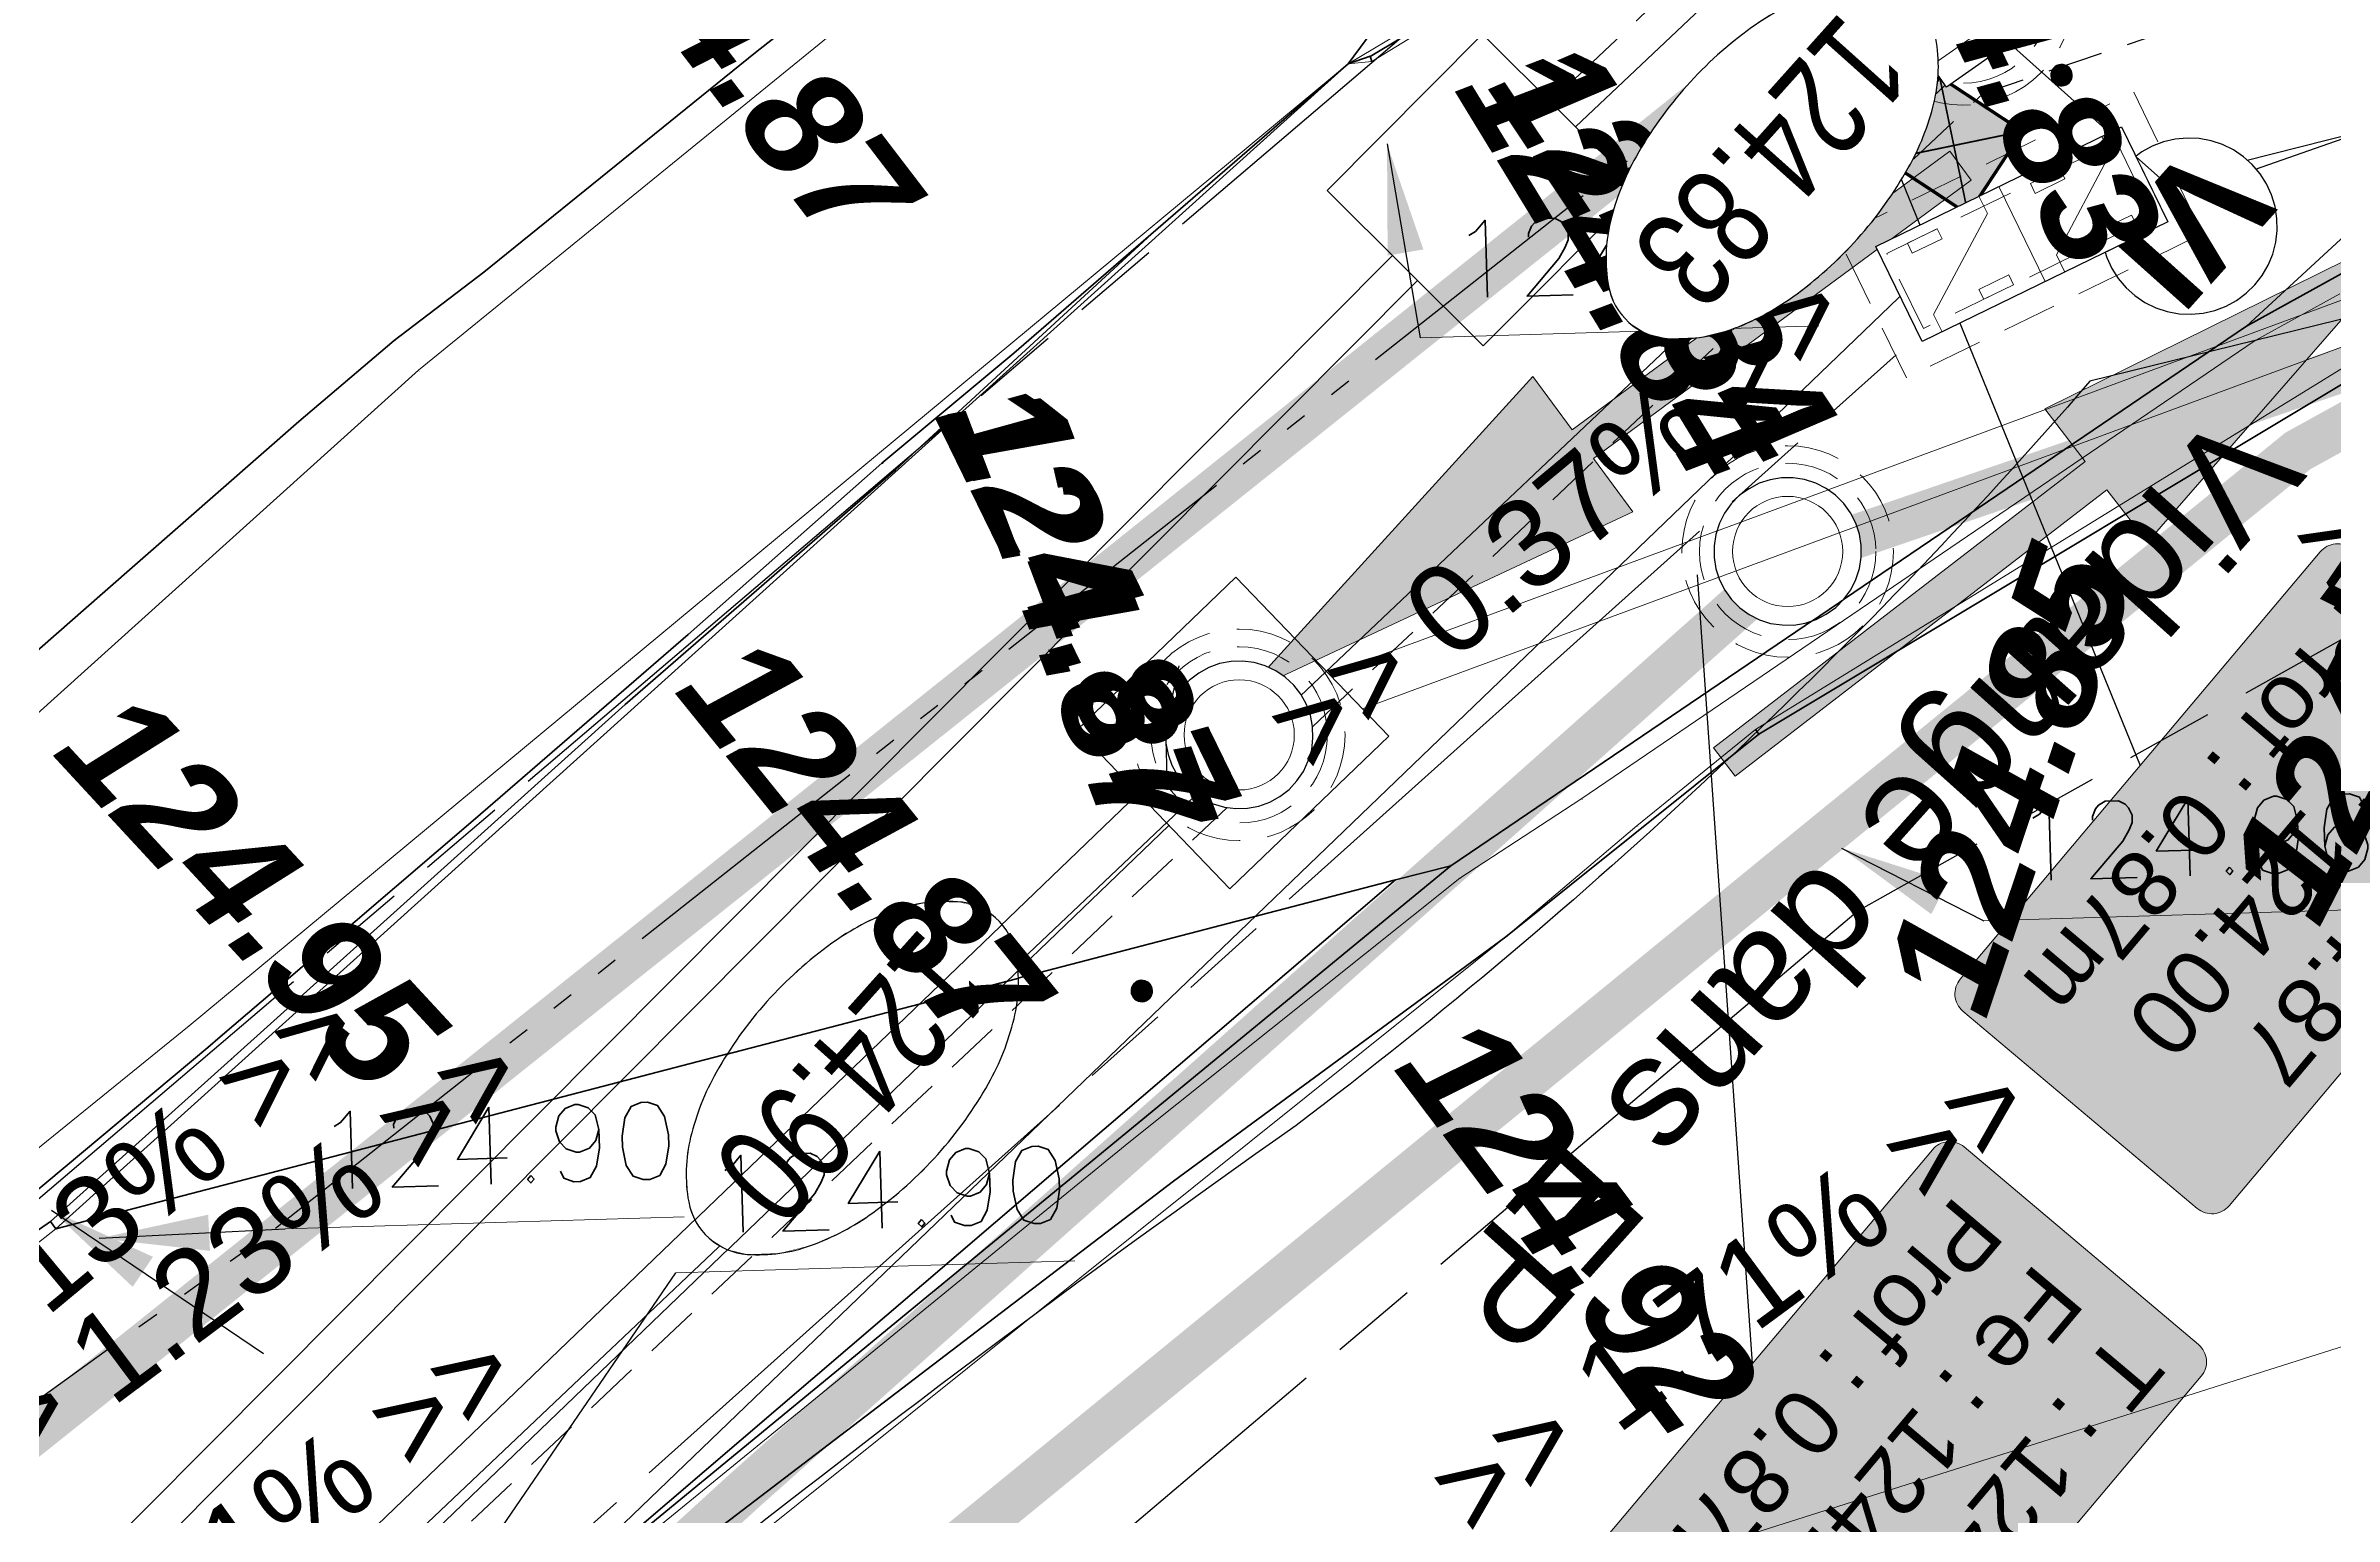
# Model space of a CAD drawing. Header units: metres. Extents: x -2858 to 512, y -1995 to 1252.
# Drawn here: x -1188.38 to -1177.99, y -916.73 to -910.06 of the extents above; entities that cross this region are included whole.
import ezdxf
from ezdxf import colors
from ezdxf.entities.mleader import LeaderData, LeaderLine
from ezdxf.enums import TextEntityAlignment as Align
from ezdxf.lldxf.tags import DXFTag
from ezdxf.math import Vec2, Vec3

# ---------------------------------------------------------------- set-up
doc = ezdxf.new("R2010")
doc.units = ezdxf.units.M
for name, pattern in [('AEP-2', [3.9, 2.5, -0.2, 0.4, -0.2, 0.4, -0.2]), ('CACHE', [0.375, 0.25, -0.125]), ('CACHEX1', [0.375, 0.25, -0.125]), ('ECL-3', [1.82, 1.2, -0.155, 0, -0.155, 0, -0.155, 0, -0.155]), ('EU-200', [2.85, 2.5, -0.35])]:
    doc.linetypes.add(name, pattern=pattern)
for name, color, linetype in [('--ui- Rsx Humides- EP texte', 5, 'Continuous'), ('--ui- Rsx Secs- CA projeté ouvrage', 7, 'CACHE'), ('04-NIV-COT', 1, 'Continuous'), ('05.2-EP-TXT', 5, 'Continuous'), ('07-AEP-RES', 94, 'AEP-2'), ('07-AEP-TXT', 94, 'Continuous'), ('09-BT-RES', 1, 'BT3X150')]:
    doc.layers.add(name, color=color, linetype=linetype)
for name, color, linetype, lineweight, true_color in [('03-HCH-15x30-0 à 10cm', 7, 'Continuous', 0, 0xb3ffff), ('Ass - EP - Regards', 5, 'Continuous', 0, 0x0000ff), ('Ass - EP - Réseau', 5, 'Continuous', 0, 0x0000ff), ('Ass - EP - Textes - Regards', 5, 'Continuous', 0, 0x0000ff), ('Ass - EU - Regards', 1, 'Continuous', 0, 0xff0000), ('Ass - EU - Réseau', 1, 'Continuous', 0, 0xff0000), ('Ass - EU - Textes - Regards', 1, 'Continuous', 0, 0xff0000), ('DWG_MENSURA_(81 - 06-EU-RGD', 7, 'Continuous', 30, 0x7f1f00), ('Surface Projet - Textes - Altitudes', 7, 'Continuous', 0, 0x333399), ('Surface PROJET VOIRIE - Cotations - Cotation Points', 7, 'Continuous', 0, 0xc02000), ('Surface PROJET VOIRIE - Entrées en terre talus', 5, 'Continuous', 0, 0x0000ff), ("Surface PROJET VOIRIE - Réseaux d'écoulement", 7, 'Ligne écoulement', 70, 0x33cccc), ('Surface PROJET VOIRIE - Surfaces projet', 7, 'Continuous', 0, 0x333399), ('Surface PROJET VOIRIE - Textes - Altitudes', 7, 'Continuous', 0, 0x333399), ('Surface PROJET VOIRIE - Textes - Pente des côtés', 7, 'Continuous', 0, 0x333399)]:
    doc.layers.add(name, color=color, linetype=linetype, lineweight=lineweight, true_color=true_color)
for name, color, linetype, lineweight in [('03-SER-CLOT-MUR-140 ST', 7, 'Continuous', 15), ('04-NIV-MSQ', 255, 'Continuous', 0), ('05.1-EP-RGD', 5, 'Continuous', 30), ('05.2-EP-400PVC', 5, 'Continuous', 30), ('06-EU-200PVC', 24, 'EU-200', 30), ('06-EU-RGD', 24, 'Continuous', 30), ('10-ECL-U1000R2V+TPC63', 32, 'ECL-3', 30), ('11-TEL-PVC28X2', 6, 'CACHE', 30), ('11-TEL-PVC45X3', 6, 'Continuous', 30), ('11-TEL-RGD', 6, 'Continuous', 30), ('APRC__MARQUAGE', 8, 'Continuous', 0)]:
    doc.layers.add(name, color=color, linetype=linetype, lineweight=lineweight)
for name, color, linetype, lineweight, plot in [('05.2-EP-PAR', 5, 'CACHE', 0, False), ('06-EU-PAR', 24, 'CACHE', 0, False), ('11-TEL-PAR', 6, 'CACHEX1', 0, False)]:
    doc.layers.add(name, color=color, linetype=linetype, lineweight=lineweight, plot=plot)
doc.layers.add('DWG_MENSURA_(81 - 06-EU-TXT', color=7, linetype='Continuous', true_color=0x7f1f00)
doc.styles.add('Altitude Surfaces projet', font='arialbi.ttf', dxfattribs={"height": 0.5})
doc.styles.add('ARIAL', font='arial.ttf')
doc.styles.add('ARIAL GRAS', font='arialbd.ttf')
doc.styles.add('Cotation', font='romans.shx')
doc.styles.add('CoteHor.3', font='arial.ttf', dxfattribs={"height": 0.0017})
doc.styles.add('Couches géologiques', font='arial.ttf', dxfattribs={"height": 0.3})
doc.styles.add('Mensura_Standard', font='arial.ttf', dxfattribs={"height": 1})
doc.styles.add('Pente Surfaces projet', font='arial.ttf', dxfattribs={"height": 0.4})
doc.styles.get("Standard").update_dxf_attribs({"font": 'arial.ttf'})
doc.linetypes.add('BT3X150', pattern='A,1.5,-0.05,[133,ltypeshp.shx,S=0.05,R=0,X=-0.05,Y=0],-0.05,1.5,-0.15,0.4,-0.15,0.4,-0.15', length=4.35)
tags = doc.linetypes.add('Ligne écoulement', pattern='A,5,[">",Mensura_Standard,S=2,R=0,X=0,Y=-1],0', length=5).pattern_tags.tags
tags[13:14] = [DXFTag(74, 4), DXFTag(75, 0), DXFTag(340, '0'), DXFTag(46, 0.0), DXFTag(50, 0.0), DXFTag(44, 0.0), DXFTag(45, 0.0)]
doc.dimstyles.get("Standard").update_dxf_attribs({"dimtxt": 0.18, "dimasz": 0.18, "dimexe": 0.18, "dimexo": 0.0625, "dimgap": 0.09, "dimtad": 0, "dimtih": 1, "dimtoh": 1, "dimdec": 4, "dimzin": 0, "dimdsep": 46, "dimtxsty": 'Standard', "dimcen": 0.09, "dimadec": 0, "dimazin": 0, "dimtfac": 1, "dimtdec": 4, "dimtofl": 0, "dimtmove": 0, "dimatfit": 3, "dimfxl": 1, "dimtolj": 1, "dimtzin": 0, "dimarcsym": 0})

# ---------------------------------------------------------------- blocks, each defined once
blk = doc.blocks.new('EP-RAG800')
at = {"color": 255, "lineweight": 0}
blk.add_wipeout([(-0.3, 0.3), (0.3, 0.3), (0.3, -0.3), (-0.3, -0.3)], dxfattribs=at)
blk.add_lwpolyline([(-0.3, 0.3), (0.3, 0.3), (0.3, -0.3), (-0.3, -0.3)], close=True)
at = {"lineweight": 9, "flags": 128}
for points in [[(-0.18, 0.3), (-0.18, -0.3)], [(-0.06, 0.3), (-0.06, -0.3)], [(0.06, 0.3), (0.06, -0.3)], [(0.18, 0.3), (0.18, -0.3)]]:
    blk.add_lwpolyline(points, dxfattribs=at)
at = {"layer": '05.2-EP-PAR'}
for radius in [0.5, 0.4]:
    blk.add_circle((0, 0), radius, dxfattribs=at)
blk = doc.blocks.new('EU-RG800')
at = {"color": 255, "lineweight": 0}
blk.add_wipeout([(0, 0.335), (-0.052, 0.331), (-0.104, 0.319), (-0.152, 0.298), (-0.197, 0.271), (-0.237, 0.237), (-0.271, 0.197), (-0.298, 0.152), (-0.319, 0.104), (-0.331, 0.052), (-0.335, 0), (-0.331, -0.052), (-0.319, -0.104), (-0.298, -0.152), (-0.271, -0.197), (-0.237, -0.237), (-0.197, -0.271), (-0.152, -0.298), (-0.104, -0.319), (-0.052, -0.331), (0, -0.335), (0.052, -0.331), (0.104, -0.319), (0.152, -0.298), (0.197, -0.271), (0.237, -0.237), (0.271, -0.197), (0.298, -0.152), (0.319, -0.104), (0.331, -0.052), (0.335, 0), (0.331, 0.052), (0.319, 0.104), (0.298, 0.152), (0.271, 0.197), (0.237, 0.237), (0.197, 0.271), (0.152, 0.298), (0.104, 0.319), (0.052, 0.331)], dxfattribs=at)
at = {"flags": 128}
blk.add_lwpolyline([(-0.197, -0.271), (-0.152, -0.298), (-0.104, -0.319), (-0.052, -0.331), (0, -0.335), (0.052, -0.331), (0.104, -0.319), (0.152, -0.298), (0.197, -0.271), (0.237, -0.237), (0.271, -0.197), (0.298, -0.152), (0.319, -0.104), (0.331, -0.052), (0.335, 0), (0.331, 0.052), (0.319, 0.104), (0.298, 0.152), (0.271, 0.197), (0.237, 0.237), (0.197, 0.271), (0.152, 0.298), (0.104, 0.319), (0.052, 0.331), (0, 0.335), (-0.052, 0.331), (-0.104, 0.319), (-0.152, 0.298), (-0.197, 0.271), (-0.237, 0.237), (-0.271, 0.197), (-0.298, 0.152), (-0.319, 0.104), (-0.331, 0.052), (-0.335, 0), (-0.331, -0.052), (-0.319, -0.104), (-0.298, -0.152), (-0.271, -0.197), (-0.237, -0.237)], close=True, dxfattribs=at)
at = {"lineweight": 9}
blk.add_circle((0, 0), 0.25, dxfattribs=at)
at = {"layer": '06-EU-PAR'}
for radius in [0.48, 0.4]:
    blk.add_circle((0, 0), radius, dxfattribs=at)
blk = doc.blocks.new('NIV-HG')
h = blk.add_hatch(color=256)
edge = h.paths.add_edge_path()
edge.add_arc((0.1, -0.1), 0.0187, 180, 360)
edge.add_arc((0.1, -0.1), 0.0187, 0, 180)
blk.add_lwpolyline([(0.0812, -0.1, 1), (0.1187, -0.1, 1)], format="xyb", close=True)
at = {"layer": '04-NIV-MSQ', "flags": 128}
blk.add_lwpolyline([(0.175, -0.375), (0.1811, -0.3387), (0.1985, -0.3063), (0.2379, -0.2654), (0.2848, -0.2336), (0.3404, -0.2087), (0.3988, -0.1915), (0.4739, -0.1791), (0.55, -0.175), (0.6261, -0.1791), (0.7012, -0.1915), (0.7596, -0.2087), (0.8152, -0.2336), (0.8621, -0.2654), (0.9015, -0.3063), (0.9189, -0.3387), (0.925, -0.375), (0.9189, -0.4113), (0.9015, -0.4437), (0.8621, -0.4846), (0.8152, -0.5164), (0.7596, -0.5413), (0.7012, -0.5585), (0.6261, -0.5709), (0.55, -0.575), (0.4739, -0.5709), (0.3988, -0.5585), (0.3404, -0.5413), (0.2848, -0.5164), (0.2379, -0.4846), (0.1985, -0.4437), (0.1811, -0.4113)], close=True, dxfattribs=at)
blk.add_wipeout([(0.175, -0.375), (0.1811, -0.3387), (0.1985, -0.3063), (0.2379, -0.2654), (0.2848, -0.2336), (0.3404, -0.2087), (0.3988, -0.1915), (0.4739, -0.1791), (0.55, -0.175), (0.6261, -0.1791), (0.7012, -0.1915), (0.7596, -0.2087), (0.8152, -0.2336), (0.8621, -0.2654), (0.9015, -0.3063), (0.9189, -0.3387), (0.925, -0.375), (0.9189, -0.4113), (0.9015, -0.4437), (0.8621, -0.4846), (0.8152, -0.5164), (0.7596, -0.5413), (0.7012, -0.5585), (0.6261, -0.5709), (0.55, -0.575), (0.4739, -0.5709), (0.3988, -0.5585), (0.3404, -0.5413), (0.2848, -0.5164), (0.2379, -0.4846), (0.1985, -0.4437), (0.1811, -0.4113)]).dxf.layer = '04-NIV-MSQ'
blk.add_lwpolyline([(0.175, -0.375, 0.166601), (0.1985, -0.4437, 0.105514), (0.2848, -0.5164, 0.068239), (0.3988, -0.5585, 0.054409), (0.55, -0.575, 0.054409), (0.7012, -0.5585, 0.068239), (0.8152, -0.5164, 0.105514), (0.9015, -0.4437, 0.166601), (0.925, -0.375, 0.166601), (0.9015, -0.3063, 0.105514), (0.8152, -0.2336, 0.068239), (0.7012, -0.1915, 0.054409), (0.55, -0.175, 0.054409), (0.3988, -0.1915, 0.068239), (0.2848, -0.2336, 0.105514), (0.1985, -0.3063, 0.166601)], format="xyb", close=True)
at = {"style": 'ARIAL', "width": 0.75}
blk.add_attdef('COTE', text='', height=0.175, dxfattribs=at).set_placement((0.55, -0.375), align=Align.MIDDLE_CENTER)
blk = doc.blocks.new('TXT-REPERE')
at = {"color": 254, "lineweight": 0, "true_color": 0xffffc1}
blk.add_wipeout([(0, 0.4), (-0.054, 0.396), (-0.108, 0.385), (-0.159, 0.367), (-0.208, 0.342), (-0.252, 0.31), (-0.292, 0.273), (-0.327, 0.231), (-0.355, 0.184), (-0.377, 0.134), (-0.392, 0.081), (-0.399, 0.027), (-0.399, -0.027), (-0.392, -0.081), (-0.377, -0.134), (-0.355, -0.184), (-0.327, -0.231), (-0.292, -0.273), (-0.252, -0.31), (-0.208, -0.342), (-0.159, -0.367), (-0.108, -0.385), (-0.054, -0.396), (0, -0.4), (0.054, -0.396), (0.108, -0.385), (0.159, -0.367), (0.208, -0.342), (0.252, -0.31), (0.292, -0.273), (0.327, -0.231), (0.355, -0.184), (0.377, -0.134), (0.392, -0.081), (0.399, -0.027), (0.399, 0.027), (0.392, 0.081), (0.377, 0.134), (0.355, 0.184), (0.327, 0.231), (0.292, 0.273), (0.252, 0.31), (0.208, 0.342), (0.159, 0.367), (0.108, 0.385), (0.054, 0.396)], dxfattribs=at)
at = {"color": 254, "true_color": 0xffffc1, "flags": 128}
blk.add_lwpolyline([(0, 0.4), (-0.054, 0.396), (-0.108, 0.385), (-0.159, 0.367), (-0.208, 0.342), (-0.252, 0.31), (-0.292, 0.273), (-0.327, 0.231), (-0.355, 0.184), (-0.377, 0.134), (-0.392, 0.081), (-0.399, 0.027), (-0.399, -0.027), (-0.392, -0.081), (-0.377, -0.134), (-0.355, -0.184), (-0.327, -0.231), (-0.292, -0.273), (-0.252, -0.31), (-0.208, -0.342), (-0.159, -0.367), (-0.108, -0.385), (-0.054, -0.396), (0, -0.4), (0.054, -0.396), (0.108, -0.385), (0.159, -0.367), (0.208, -0.342), (0.252, -0.31), (0.292, -0.273), (0.327, -0.231), (0.355, -0.184), (0.377, -0.134), (0.392, -0.081), (0.399, -0.027), (0.399, 0.027), (0.392, 0.081), (0.377, 0.134), (0.355, 0.184), (0.327, 0.231), (0.292, 0.273), (0.252, 0.31), (0.208, 0.342), (0.159, 0.367), (0.108, 0.385), (0.054, 0.396)], close=True, dxfattribs=at)
at = {"color": 254, "true_color": 0xffffc1, "style": 'ARIAL GRAS'}
blk.add_attdef('X', text='', height=0.5, rotation=360, dxfattribs=at).set_placement((0, 0), align=Align.MIDDLE_CENTER)
blk = doc.blocks.new("Chambre de tirage Contrôle d'Accès")
at = {"layer": '--ui- Rsx Secs- CA projeté ouvrage', "linetype": 'ByBlock', "ltscale": 2, "true_color": 0xffffff}
h = blk.add_hatch(color=7, dxfattribs=at)
h.dxf.hatch_style = 1
h.paths.add_polyline_path([(-0.15, 0.15), (0.15, 0.15), (0.15, -0.15), (-0.15, -0.15)])
at = {"layer": '--ui- Rsx Secs- CA projeté ouvrage', "const_width": 0.01}
blk.add_lwpolyline([(-0.15, 0.15), (0.15, 0.15), (0.15, -0.15), (-0.15, -0.15)], close=True, dxfattribs=at)
at = {"layer": '--ui- Rsx Secs- CA projeté ouvrage', "const_width": 0.005}
for points in [[(-0.15, -0.15), (0.15, 0.15)], [(-0.15, 0.15), (0.15, -0.15)]]:
    blk.add_lwpolyline(points, dxfattribs=at)
blk = doc.blocks.new('Fleche droite')
blk.add_hatch(color=0).paths.add_polyline_path([(1.3643, -0.2733), (1.3644, -0.0586), (2.8855, -0.0595), (2.8856, 0.0563), (1.3645, 0.0571), (1.3646, 0.2718), (0, 0)])
blk.add_lwpolyline([(2.8855, -0.0595), (1.3644, -0.0586), (1.3643, -0.2733), (0, 0), (1.3646, 0.2718), (1.3645, 0.0571), (2.8856, 0.0563)], close=True)
blk = doc.blocks.new('MENSURA_LEADER70', base_point=(-1138.14, -931.539))
at = {"layer": 'Surface PROJET VOIRIE - Cotations - Cotation Points'}
blk.add_line((-1138.14, -931.539), (-1136.329, -931.539), dxfattribs=at)
at = {"layer": 'Surface PROJET VOIRIE - Cotations - Cotation Points', "style": 'Cotation'}
blk.add_text('124.87', height=0.35, dxfattribs=at).set_placement((-1137.994, -931.014), align=Align.TOP_LEFT)
blk = doc.blocks.new('MENSURA_LEADER71', base_point=(-1143.524, -935.986))
at = {"layer": 'Surface PROJET VOIRIE - Cotations - Cotation Points'}
blk.add_line((-1143.524, -935.986), (-1143.524, -935.986), dxfattribs=at)
blk = doc.blocks.new('MENSURA_LEADER72', base_point=(-1143.409, -935.425))
at = {"layer": 'Surface PROJET VOIRIE - Cotations - Cotation Points'}
blk.add_line((-1143.409, -935.425), (-1141.598, -935.425), dxfattribs=at)
at = {"layer": 'Surface PROJET VOIRIE - Cotations - Cotation Points', "style": 'Cotation'}
blk.add_text('124.90', height=0.35, dxfattribs=at).set_placement((-1143.263, -934.9), align=Align.TOP_LEFT)
blk = doc.blocks.new('MENSURA_LEADER75', base_point=(-1141.643, -935.678))
at = {"layer": 'Surface PROJET VOIRIE - Cotations - Cotation Points'}
blk.add_line((-1141.643, -935.678), (-1139.832, -935.678), dxfattribs=at)
at = {"layer": 'Surface PROJET VOIRIE - Cotations - Cotation Points', "style": 'Cotation'}
blk.add_text('124.90', height=0.35, dxfattribs=at).set_placement((-1141.497, -935.153), align=Align.TOP_LEFT)
blk = doc.blocks.new('MENSURA_LEADER213', base_point=(-1135.662, -934.259))
at = {"layer": 'Surface PROJET VOIRIE - Cotations - Cotation Points'}
blk.add_line((-1135.662, -934.259), (-1133.851, -934.259), dxfattribs=at)
at = {"layer": 'Surface PROJET VOIRIE - Cotations - Cotation Points', "style": 'Cotation'}
blk.add_text('124.96', height=0.35, dxfattribs=at).set_placement((-1135.516, -933.734), align=Align.TOP_LEFT)
blk = doc.blocks.new('MENSURA_LEADER238', base_point=(-1135.466, -932.729))
at = {"layer": 'Ass - EP - Textes - Regards', "true_color": 0xffffff}
h = blk.add_hatch(color=7, dxfattribs=at)
edge = h.paths.add_edge_path(flags=0)
edge.add_arc((-1137.149, -934.762), 0.102, 138.1618, 228.1618)
edge.add_line((-1137.218, -934.839), (-1136.182, -935.766))
edge.add_arc((-1136.114, -935.69), 0.102, 228.1618, 318.1618)
edge.add_line((-1136.037, -935.758), (-1134.346, -933.869))
edge.add_arc((-1134.423, -933.801), 0.102, 318.1618, 408.1618)
edge.add_line((-1134.354, -933.725), (-1135.39, -932.797))
edge.add_arc((-1135.458, -932.874), 0.102, 48.1618, 138.1618)
edge.add_line((-1135.535, -932.805), (-1137.226, -934.694))
at = {"layer": 'Ass - EP - Textes - Regards', "color": 5, "true_color": 0x0000ff, "flags": 128}
blk.add_lwpolyline([(-1137.226, -934.694), (-1137.226, -934.694, 0.414214), (-1137.218, -934.839), (-1136.182, -935.766), (-1136.182, -935.766, 0.414214), (-1136.037, -935.758), (-1134.346, -933.869), (-1134.346, -933.869, 0.414214), (-1134.354, -933.725), (-1135.39, -932.797), (-1135.39, -932.797, 0.414214), (-1135.535, -932.805)], format="xyb", close=True, dxfattribs=at)
at = {"layer": 'Ass - EP - Textes - Regards', "color": 5, "true_color": 0x0000ff, "style": 'Couches géologiques'}
for s, p in [('Prof : 0.87m', (-1135.21, -933.207)), ('Fe : 124.00', (-1134.856, -933.524)), ('T : 124.87', (-1134.502, -933.841))]:
    blk.add_text(s, height=0.3, rotation=228.1618, dxfattribs=at).set_placement(p, align=Align.TOP_LEFT)
blk = doc.blocks.new('Default_SymbolReg')
at = {"color": 7, "linetype": 'Continuous', "lineweight": 0, "flags": 128}
blk.add_lwpolyline([(-0.5, -0.5), (-0.5, 0.5), (0.5, 0.5), (0.5, -0.5), (-0.5, -0.5)], dxfattribs=at)
blk = doc.blocks.new('MENSURA_LEADER294', base_point=(-1136.674, -935.158))
at = {"layer": 'Ass - EU - Textes - Regards', "true_color": 0xffffff}
h = blk.add_hatch(color=7, dxfattribs=at)
edge = h.paths.add_edge_path(flags=0)
edge.add_arc((-1138.357, -937.191), 0.102, 138.1618, 228.1618)
edge.add_line((-1138.425, -937.267), (-1137.389, -938.195))
edge.add_arc((-1137.321, -938.118), 0.102, 228.1618, 318.1618)
edge.add_line((-1137.245, -938.187), (-1135.554, -936.298))
edge.add_arc((-1135.63, -936.23), 0.102, 318.1618, 408.1618)
edge.add_line((-1135.562, -936.154), (-1136.598, -935.226))
edge.add_arc((-1136.666, -935.303), 0.102, 48.1618, 138.1618)
edge.add_line((-1136.742, -935.234), (-1138.433, -937.123))
at = {"layer": 'Ass - EU - Textes - Regards', "color": 1, "true_color": 0xff0000, "flags": 128}
blk.add_lwpolyline([(-1138.433, -937.123), (-1138.433, -937.123, 0.414214), (-1138.425, -937.267), (-1137.389, -938.195), (-1137.389, -938.195, 0.414214), (-1137.245, -938.187), (-1135.554, -936.298), (-1135.554, -936.298, 0.414214), (-1135.562, -936.154), (-1136.598, -935.226), (-1136.598, -935.226, 0.414214), (-1136.742, -935.234)], format="xyb", close=True, dxfattribs=at)
at = {"layer": 'Ass - EU - Textes - Regards', "color": 1, "true_color": 0xff0000, "style": 'Couches géologiques'}
for s, p in [('Prof : 0.87m', (-1136.417, -935.636)), ('Fe : 124.00', (-1136.063, -935.953)), ('T : 124.87', (-1135.71, -936.27))]:
    blk.add_text(s, height=0.3, rotation=228.1618, dxfattribs=at).set_placement(p, align=Align.TOP_LEFT)
blk = doc.blocks.new('TEL-L2C')
at = {"color": 255}
blk.add_wipeout([(-0.62, 0.24), (0.62, 0.24), (0.62, -0.24), (-0.62, -0.24)], dxfattribs=at)
blk.add_lwpolyline([(-0.62, 0.24), (0.62, 0.24), (0.62, -0.24), (-0.62, -0.24)], close=True)
at = {"lineweight": 9, "flags": 128}
for points in [[(-0.52, -0.24), (-0.52, -0.153), (-0.1, 0.153), (-0.1, 0.24)], [(0, 0.24), (0, -0.24)], [(0.1, -0.24), (0.1, -0.153), (0.52, 0.153), (0.52, 0.24)]]:
    blk.add_lwpolyline(points, dxfattribs=at)
at = {"lineweight": 9}
for points in [[(-0.485, 0.19), (-0.485, 0.14), (-0.335, 0.14), (-0.335, 0.19)], [(0.135, 0.19), (0.135, 0.14), (0.285, 0.14), (0.285, 0.19)], [(-0.135, -0.19), (-0.135, -0.14), (-0.285, -0.14), (-0.285, -0.19)], [(0.485, -0.19), (0.485, -0.14), (0.335, -0.14), (0.335, -0.19)]]:
    blk.add_lwpolyline(points, close=True, dxfattribs=at)
at = {"layer": '11-TEL-PAR'}
for points in [[(-0.738, 0.357), (0.757, 0.357), (0.757, -0.357), (-0.738, -0.357)], [(-0.57, 0.19), (0.59, 0.19), (0.59, -0.19), (-0.57, -0.19)]]:
    blk.add_lwpolyline(points, close=True, dxfattribs=at)
blk = doc.blocks.new('PENTE')
at = {"layer": 'Surface PROJET VOIRIE - Textes - Pente des côtés', "color": 96, "true_color": 0x008000, "style": 'Pente Surfaces projet'}
for s, rotation, p in [('>> 1.71% >>', 172.7357, (3049.854, -593.814)), ('>> 0.37% >>', 176.0653, (3047.986, -596.912)), ('>> 1.23% >>', 173.0658, (3054.709, -598.624)), ('>> 1.13% >>', 176.0532, (3055.115, -599.2))]:
    blk.add_text(s, height=0.4, rotation=rotation, dxfattribs=at).set_placement(p, align=Align.MIDDLE_CENTER)
at = {"layer": 'Surface PROJET VOIRIE - Textes - Pente des côtés', "color": 24, "true_color": 0x993300, "style": 'Pente Surfaces projet'}
for s, rotation, p in [('>> 0.56% >>', 168.1627, (3044.102, -594.081)), ('>> 4.01% >>', 172.2329, (3055.659, -597.692))]:
    blk.add_text(s, height=0.4, rotation=rotation, dxfattribs=at).set_placement(p, align=Align.MIDDLE_CENTER)
blk = doc.blocks.new('ALTI')
at = {"layer": 'Surface PROJET VOIRIE - Textes - Altitudes', "color": 24, "true_color": 0x993300, "style": 'Altitude Surfaces projet'}
for s, rotation, p in [('124.90', 105.0826, (3573.336, -884.651)), ('124.90', 194.8263, (3574.758, -883.821)), ('124.83', 67.4794, (3572.202, -888.279)), ('124.84', 75.5558, (3574.126, -888.878)), ('124.84', 73.2062, (3574.236, -888.973)), ('124.87', 62.5818, (3576.877, -889.668)), ('124.87', 67.8708, (3576.92, -889.72)), ('124.87', 80.8176, (3578.625, -889.821))]:
    blk.add_text(s, height=0.5, rotation=rotation, dxfattribs=at).set_placement(p, align=Align.MIDDLE_LEFT)
at = {"layer": 'Surface PROJET VOIRIE - Textes - Altitudes', "color": 96, "true_color": 0x008000, "style": 'Altitude Surfaces projet'}
for s, rotation, p in [('124.92', 78.8667, (3577.724, -886.24)), ('124.85', 203.251, (3576.111, -884.658)), ('124.95', 84.6135, (3580.717, -891.752)), ('124.87', 79.2494, (3576.263, -892.673))]:
    blk.add_text(s, height=0.5, rotation=rotation, dxfattribs=at).set_placement(p, align=Align.MIDDLE_LEFT)
blk = doc.blocks.new('ASSAI')
at = {"layer": 'Ass - EP - Réseau', "flags": 128}
for points in [[(1260.013, -334.217), (1247.44, -333.159)], [(1260.004, -334.376), (1247.427, -333.318)], [(1282.634, -335.428), (1261.011, -334.285)], [(1282.541, -335.583), (1261.002, -334.445)]]:
    blk.add_lwpolyline(points, dxfattribs=at)
at = {"layer": 'Surface PROJET VOIRIE - Entrées en terre talus', "flags": 128}
blk.add_lwpolyline([(1263.25, -335.544), (1264.415, -335.679), (1265.68, -335.842), (1266.625, -335.968), (1267.191, -336.044), (1267.265, -336.054), (1269.569, -336.389), (1269.957, -336.445), (1269.597, -336.36), (1268.33, -336.059), (1267.236, -335.94), (1266.653, -335.877), (1264.843, -335.681), (1263.231, -335.477), (1261.632, -335.323), (1262.478, -335.431)], close=True, dxfattribs=at)
at = {"layer": "Surface PROJET VOIRIE - Réseaux d'écoulement", "flags": 128}
for points in [[(1258.656, -331.344), (1257.094, -330.799), (1256.537, -330.475)], [(1261.505, -331.784), (1261.511, -331.759), (1258.034, -330.683), (1257.682, -330.574)], [(1262.962, -332.001), (1261.511, -331.759)], [(1262.962, -332.001), (1264.794, -332.384)], [(1270.464, -333.466), (1268.462, -333.084), (1268.06, -333.008), (1267.592, -332.918), (1264.794, -332.384)], [(1260.396, -335.123), (1260.079, -335.024)], [(1260.408, -335.103), (1260.396, -335.124)], [(1260.488, -335.176), (1254.135, -335.771)], [(1260.396, -335.123), (1260.396, -335.124)], [(1260.488, -335.176), (1260.396, -335.124)], [(1260.488, -335.176), (1261.632, -335.323)], [(1263.25, -335.544), (1262.478, -335.431), (1261.632, -335.323)], [(1263.231, -335.477), (1261.632, -335.323)], [(1263.231, -335.477), (1264.843, -335.681)], [(1263.25, -335.544), (1264.415, -335.679), (1265.68, -335.842)], [(1278.894, -337.689), (1275.413, -337.464), (1275.086, -337.418), (1269.957, -336.445), (1269.597, -336.36), (1268.33, -336.059), (1267.236, -335.94), (1266.653, -335.877), (1264.843, -335.681)], [(1254.137, -335.776), (1254.385, -335.811), (1254.76, -335.88), (1255.507, -336.016), (1262.244, -337.214)], [(1269.957, -336.445), (1269.569, -336.389), (1267.265, -336.054), (1267.191, -336.044), (1266.625, -335.968), (1265.68, -335.842)], [(1268.337, -336.019), (1268.33, -336.059)], [(1263.809, -337.467), (1262.244, -337.214)], [(1263.809, -337.467), (1264.311, -337.563), (1264.873, -337.641)], [(1274.574, -338.71), (1268.992, -338.138), (1268.384, -338.065), (1268.031, -338.022), (1266.425, -337.829), (1266.049, -337.783), (1264.873, -337.641)]]:
    blk.add_lwpolyline(points, dxfattribs=at)
at = {"layer": 'Ass - EP - Regards', "rotation": 176.9740922330637}
blk.add_blockref('Default_SymbolReg', (1260.507, -334.338), dxfattribs=at)
at = {"layer": 'Ass - EP - Textes - Regards', "rotation": 133.5650505867652}
blk.add_blockref('MENSURA_LEADER238', (1259.093, -330.415), dxfattribs=at)
at = {"layer": 'Ass - EU - Textes - Regards', "rotation": 133.5650505867652}
blk.add_blockref('MENSURA_LEADER294', (1262.288, -329.917), dxfattribs=at)
at = {"layer": 'DWG_MENSURA_(81 - 06-EU-RGD', "rotation": 192.2169572191752}
blk.add_blockref('EU-RG800', (1263.086, -333.513), dxfattribs=at)
at = {"layer": 'Surface PROJET VOIRIE - Cotations - Cotation Points', "rotation": 133.5650505867652}
for name, p in [('MENSURA_LEADER213', (1261.46, -330.433)), ('MENSURA_LEADER75', (1266.61, -333.789)), ('MENSURA_LEADER70', (1261.197, -334.103)), ('MENSURA_LEADER72', (1267.644, -335.243)), ('MENSURA_LEADER71', (1268.13, -334.939))]:
    blk.add_blockref(name, p, dxfattribs=at)
at = {"layer": 'Surface PROJET VOIRIE - Textes - Altitudes', "color": 24, "true_color": 0x993300, "style": 'CoteHor.3'}
for s, rotation, p in [('124.84', 73.3603, (1258.653, -331.354)), ('124.87', 78.6222, (1262.886, -332.412)), ('124.87', 60.3863, (1260.41, -335.101)), ('124.87', 65.6754, (1260.489, -335.173)), ('124.90', 81.9537, (1268.337, -336.016))]:
    blk.add_text(s, height=0.0017, rotation=rotation, dxfattribs=at).set_placement(p, align=Align.MIDDLE_LEFT)
at = {"layer": 'Surface PROJET VOIRIE - Textes - Altitudes', "color": 105, "true_color": 0x339966, "style": 'CoteHor.3'}
for s, p in [('124.92', (1258.679, -331.272)), ('124.94', (1261.506, -331.784)), ('124.95', (1262.191, -331.893)), ('124.94', (1262.962, -332.001)), ('124.95', (1262.269, -332.163)), ('124.94', (1262.903, -332.332)), ('124.92', (1264.794, -332.384)), ('124.92', (1264.798, -332.653)), ('124.86', (1261.632, -335.323)), ('124.87', (1262.478, -335.431)), ('124.88', (1263.231, -335.476)), ('124.88', (1263.251, -335.543)), ('124.87', (1264.415, -335.679)), ('124.86', (1264.844, -335.681)), ('124.86', (1265.68, -335.841)), ('124.87', (1266.654, -335.877)), ('124.87', (1267.236, -335.94)), ('124.87', (1266.625, -335.968)), ('124.87', (1267.192, -336.044)), ('124.87', (1267.266, -336.054)), ('124.87', (1268.331, -336.059)), ('124.82', (1262.245, -337.214)), ('124.84', (1263.809, -337.467)), ('124.83', (1264.311, -337.563)), ('124.83', (1264.873, -337.641)), ('124.83', (1266.049, -337.783))]:
    blk.add_text(s, height=0.0017, rotation=133.5651, dxfattribs=at).set_placement(p, align=Align.TOP_LEFT)
at = {"layer": 'Surface PROJET VOIRIE - Textes - Altitudes', "color": 96, "true_color": 0x008000, "style": 'CoteHor.3'}
for s, rotation, p in [('124.92', 76.6712, (1261.511, -331.756)), ('124.87', 77.0539, (1260.485, -335.186)), ('124.95', 81.1996, (1267.246, -336.193)), ('124.95', 82.418, (1264.337, -337.388))]:
    blk.add_text(s, height=0.0017, rotation=rotation, dxfattribs=at).set_placement(p, align=Align.MIDDLE_LEFT)
at = {"layer": 'Ass - EP - Textes - Regards', "linetype": 'Continuous', "lineweight": 0}
blk.add_leader([(1258.945, -333.49), (1260.463, -330.374)], dimstyle='Standard', override={"dimasz": 0, "dimldrblk": 'None'}, dxfattribs=at)
at = {"layer": 'Ass - EU - Textes - Regards', "linetype": 'Continuous', "lineweight": 0}
blk.add_leader([(1261.159, -332.449), (1263.658, -329.876)], dimstyle='Standard', override={"dimasz": 0, "dimldrblk": 'None'}, dxfattribs=at)
at = {"layer": 'Surface PROJET VOIRIE - Cotations - Cotation Points', "linetype": 'Continuous', "lineweight": 0}
for points in [[(1261.646, -331.135), (1261.46, -330.433)], [(1268.664, -333.521), (1266.61, -333.789)], [(1260.641, -334.802), (1261.197, -334.103)], [(1268.288, -336.09), (1268.13, -334.939)], [(1268.239, -335.844), (1267.644, -335.243)]]:
    blk.add_leader(points, dimstyle='Standard', override={"dimasz": 0.5}, dxfattribs=at)
at = {"layer": 'Ass - EU - Réseau', "flags": 128}
for points in [[(1262.625, -333.176), (1244.689, -323.685)], [(1262.609, -333.393), (1244.595, -323.862)], [(1277.716, -334.538), (1263.605, -333.477)], [(1277.76, -334.742), (1263.59, -333.677)]]:
    blk.add_lwpolyline(points, dxfattribs=at)
at = {"layer": 'DWG_MENSURA_(81 - 06-EU-TXT', "linetype": 'Continuous'}
for p, q in [((1263.489, -333.589), (1263.282, -333.785)), ((1263.282, -333.785), (1263.035, -333.925))]:
    blk.add_line(p, q, dxfattribs=at)
at = {"layer": 'Surface PROJET VOIRIE - Entrées en terre talus', "flags": 128}
for points in [[(1286.48, -340.198), (1280.905, -339.536), (1278.513, -339.238), (1278.063, -339.202), (1274.574, -338.71), (1268.992, -338.138), (1268.384, -338.065), (1268.031, -338.022), (1266.425, -337.829), (1266.049, -337.783), (1264.873, -337.641), (1264.311, -337.563), (1263.809, -337.467), (1262.244, -337.214), (1255.507, -336.016), (1254.76, -335.88), (1254.385, -335.811), (1254.137, -335.776), (1253.883, -336.218), (1253.469, -336.97), (1252.196, -339.301), (1249.707, -343.716), (1247.91, -346.844)], [(1258.264, -331.127), (1258.678, -331.272), (1262.269, -332.163), (1262.903, -332.333), (1264.798, -332.653), (1267.54, -333.083), (1268.404, -333.219), (1268.704, -333.266), (1269.419, -333.388), (1270.464, -333.466), (1268.462, -333.084), (1267.592, -332.918), (1264.794, -332.384), (1262.962, -332.001), (1262.19, -331.893), (1261.505, -331.784), (1258.015, -330.746)]]:
    blk.add_lwpolyline(points, dxfattribs=at)
at = {"layer": "Surface PROJET VOIRIE - Réseaux d'écoulement", "flags": 128}
for points in [[(1275.763, -328.747), (1277.445, -332.038), (1277.764, -334.134), (1277.764, -334.135), (1277.764, -334.135), (1277.764, -334.135), (1277.637, -334.131), (1276.082, -334.078), (1274.461, -333.907), (1271.21, -333.564), (1270.464, -333.466), (1269.419, -333.388), (1268.701, -333.294), (1263.104, -332.546), (1262.888, -332.402), (1258.656, -331.344), (1257.183, -331.203), (1256.849, -330.922), (1256.537, -330.475), (1252.201, -327.953), (1251.895, -327.775)], [(1268.701, -333.294), (1262.888, -332.402)], [(1268.337, -336.019), (1263.104, -332.546)]]:
    blk.add_lwpolyline(points, dxfattribs=at)
at = {"layer": 'Surface PROJET VOIRIE - Surfaces projet', "flags": 128}
for points in [[(1292.522, -315.148), (1289.661, -321.125), (1289.46, -321.121), (1288.692, -322.798), (1284.228, -330.343), (1283.286, -331.496), (1281.626, -333.029), (1279.925, -333.892), (1278.393, -334.264), (1276.081, -334.258), (1268.701, -333.294), (1262.888, -332.402), (1258.656, -331.344), (1257.094, -330.799), (1251.895, -327.775), (1247.234, -325.142), (1240.193, -320.629), (1237.369, -318.032), (1232.553, -323.998), (1236.449, -324.829), (1243.473, -329.261), (1243.564, -330.564), (1239.049, -327.756), (1235.064, -333.686)], [(1246.459, -345.16), (1250.973, -338.254), (1248.619, -336.752), (1250.156, -334.701), (1251.682, -335.67), (1253.464, -332.626), (1257.876, -334.343), (1260.408, -335.103), (1260.488, -335.176), (1268.337, -336.019), (1275.713, -337.315), (1278.768, -337.525), (1281.419, -336.586), (1283.25, -336.101), (1285.871, -333.318), (1286.812, -335.21), (1287.062, -337.629), (1287.173, -340.457), (1288.694, -340.613), (1288.424, -337.512), (1288.093, -334.944), (1286.66, -331.828), (1291.034, -324.195), (1292.093, -322.524)], [(1241.64, -357.86), (1254.135, -335.771), (1264.337, -337.391), (1278.56, -338.922), (1286.491, -340.123), (1286.602, -336.278), (1285.584, -334.088), (1283.071, -336.43), (1278.894, -337.689), (1275.084, -337.443), (1267.248, -336.183), (1260.488, -335.176), (1253.704, -333.048), (1252.093, -335.871), (1250.571, -339.727), (1246.713, -345.176)]]:
    blk.add_lwpolyline(points, dxfattribs=at)
blk.add_lwpolyline([(1274.719, -317.597), (1269.121, -314.57), (1264.543, -322.669), (1270.243, -326.336), (1270.872, -325.848), (1275.763, -328.747), (1276.859, -328.187), (1282.452, -331.064), (1286.953, -322.962), (1288.187, -323.101), (1283.218, -331.217), (1281.55, -332.744), (1277.764, -334.134), (1271.241, -333.38), (1261.511, -331.759), (1257.682, -330.574), (1262.27, -322.845), (1268.429, -313.597), (1274.905, -316.871)], close=True, dxfattribs=at)
at = {"layer": 'Ass - EU - Regards', "rotation": 175.7022460835172}
blk.add_blockref('Default_SymbolReg', (1263.099, -333.54), dxfattribs=at)

msp = doc.modelspace()

# ---------------------------------------------------------------- linework, layer by layer
at = {"layer": '06-EU-200PVC', "const_width": 0.2, "flags": 128}
msp.add_lwpolyline([(-1146.569, -909.409), (-1151.066, -902.967), (-1160.538, -905.572), (-1180.452, -912.388), (-1185.207, -916.618), (-1191.976, -922.8), (-1194.725, -926.696), (-1187.49, -948.357), (-1184.501, -966.698), (-1181.419, -976.164), (-1171.585, -993.303), (-1187.458, -1005.243)], dxfattribs=at)

# ---------------------------------------------------------------- next in the draw order: block references
at = {"layer": '06-EU-RGD', "rotation": 58.65190663240993}
msp.add_blockref('EU-RG800', (-1180.473, -912.357), dxfattribs=at)

# ---------------------------------------------------------------- next in the draw order: linework, layer by layer
at = {"layer": '03-HCH-15x30-0 à 10cm', "const_width": 0.2, "flags": 128}
for points in [[(-1189.404, -948.937), (-1191.061, -943.396), (-1192.521, -940.962), (-1193.423, -938.246), (-1196.086, -929.221), (-1196.141, -924.813), (-1194.314, -921.052), (-1180.107, -909.711), (-1173.608, -905.99)], [(-1190.05, -938.335), (-1190.487, -936.784), (-1192.633, -929.73), (-1192.749, -925.631), (-1191.532, -923.233), (-1190.104, -921.652), (-1180.297, -913.639), (-1178.158, -911.901), (-1174.339, -909.793), (-1174.039, -910.919), (-1165.28, -908.653), (-1163.016, -908.121)]]:
    msp.add_lwpolyline(points, dxfattribs=at)
at = {"layer": '05.2-EP-400PVC', "flags": 128}
msp.add_lwpolyline([(-1183.602, -976.234), (-1188.949, -949.398), (-1195.384, -928.797), (-1195.414, -925.07), (-1179.584, -910.077), (-1169.809, -901.992)], dxfattribs=at)
at = {"layer": '07-AEP-RES', "flags": 128}
msp.add_lwpolyline([(-1151.798, -901.327), (-1179.485, -911.02), (-1191.259, -921.577), (-1195.283, -926.471), (-1195.181, -927.894), (-1196.227, -928.164)], dxfattribs=at)
at = {"layer": '09-BT-RES', "flags": 128}
msp.add_lwpolyline([(-1150.714, -906.444, 0.212428), (-1152.049, -904.93), (-1179.102, -911.585, -0.052006), (-1182.704, -914.962, 0.060964), (-1193.243, -924.489, 0.194531), (-1193.948, -925.538, 0.236401), (-1189.055, -940.923, 0.001492)], format="xyb", dxfattribs=at)
at = {"layer": '11-TEL-PVC45X3', "flags": 128}
msp.add_lwpolyline([(-1155.84, -904.881), (-1179.656, -910.904), (-1193.576, -924.285), (-1193.752, -925.901), (-1193.808, -926.823), (-1193.246, -929.811), (-1186.623, -949.452), (-1186.642, -949.944), (-1185.173, -959.784), (-1182.499, -973.1), (-1182.213, -974.068), (-1175.707, -985.272)], dxfattribs=at)

# ---------------------------------------------------------------- next in the draw order: block references
at = {"layer": '04-NIV-COT', "xscale": 2.600000000000001, "yscale": 2.600000000000001, "zscale": 2.600000000000001, "rotation": 228.1617603435354}
msp.add_blockref('NIV-HG', (-1183.037, -914.331), dxfattribs=at).add_auto_attribs({'COTE': '124.90'})

# ---------------------------------------------------------------- next in the draw order: leaders
at = {"layer": '--ui- Rsx Humides- EP texte', "color": 5, "linetype": 'ByBlock', "ltscale": 2}
ml = msp.add_multileader_mtext('Standard', dxfattribs=at)
ml.set_content('{\\fVerdana|b0|i0|c0|p34;\\LBassin de rétention type infiltration ballast\\l hyp 20ANS\\PVolume utile =152m3 V réel:456m3 surface au sol 347m²\\PSOIT HT REMPLISSAGE 1,31ml}', color=5)
ml.set_leader_properties()
ml.build(insert=Vec2(0, 0))
ml.multileader.update_dxf_attribs({"has_text_frame": 1, "text_right_attachment_type": 6, "dogleg_length": 0.36, "arrow_head_size": 1.04})
ctx = ml.context
ctx.base_point, ctx.char_height, ctx.arrow_head_size, ctx.landing_gap_size, ctx.plane_origin, ctx.plane_x_axis, ctx.plane_y_axis = Vec3(-1179.242, -896.317), 0.48, 1.04, 0.32, Vec3(-1194.925, -921.981), Vec3(-0.634365, -0.773033), Vec3(0.773033, -0.634365)
ctx.right_attachment = 6
notes = []
notes.append((ctx, [(0, (1, 1, 0), (-1179.014, -896.039), (-0.634365, -0.773033), 0.36, [(0, [(-1171.891, -888.593)], 0, [])])]))
ctx.mtext.insert, ctx.mtext.text_direction, ctx.mtext.rotation, ctx.mtext.flow_direction = Vec3(-1179.213, -896.755), Vec3(-0.634365, -0.773033), 0.043028, 5
ctx.mtext.has_bg_fill, ctx.mtext.bg_color, ctx.mtext.bg_scale_factor, ctx.mtext.bg_transparency, ctx.mtext.use_window_bg_color = 1, -1027028792, 1.5, 0, 1
for ctx, leaders in notes:
    for number, flags, end, landing, length, lines in leaders:
        leader = LeaderData()
        leader.index, (leader.has_last_leader_line, leader.has_dogleg_vector, leader.attachment_direction) = number, flags
        leader.last_leader_point, leader.dogleg_vector, leader.dogleg_length = Vec3(end), Vec3(landing), length
        for number, points, colour, breaks in lines:
            line = LeaderLine()
            line.index, line.vertices, line.color, line.breaks = number, Vec3.list(points), colors.encode_raw_color(colour), breaks
            leader.lines.append(line)
        ctx.leaders.append(leader)

# ---------------------------------------------------------------- next in the draw order: block references
at = {"layer": '--ui- Rsx Secs- CA projeté ouvrage', "ltscale": 15, "xscale": 1.5, "yscale": 1.5, "rotation": 326.679454167776}
msp.add_blockref("Chambre de tirage Contrôle d'Accès", (-1179.719, -910.515), dxfattribs=at)
at = {"layer": '07-AEP-TXT'}
ref = msp.add_blockref('TXT-REPERE', (-1178.651, -910.881), dxfattribs=dict(at, rotation=228.1617603477028))
ref.add_attrib('X', 'VI', dxfattribs={"layer": '0', "height": 0.5, "rotation": 228.1618, "style": 'ARIAL GRAS'}).set_placement((-1178.651, -910.881), align=Align.MIDDLE_CENTER)
at = {"layer": 'APRC__MARQUAGE', "color": 0, "xscale": -1.399999999999995, "yscale": 1.399999999999999, "zscale": 1.399999999999999, "rotation": 216.3722822520251}
msp.add_blockref('Fleche droite', (-1182.94, -913.004), dxfattribs=at)

# ---------------------------------------------------------------- next in the draw order: texts
at = {"layer": '07-AEP-TXT', "insert": (-1178.353, -911.794), "char_height": 0.5, "attachment_point": 4, "rotation": 228.1618, "style": 'ARIAL'}
msp.add_mtext_dynamic_manual_height_columns('Vidange dans EP', width=16.8129, gutter_width=2, heights=[0], dxfattribs=at)

# ---------------------------------------------------------------- next in the draw order: linework, layer by layer
at = {"layer": '07-AEP-RES', "flags": 128}
msp.add_lwpolyline([(-1179.447, -910.069), (-1178.7, -910.738)], dxfattribs=at)
at = {"layer": '10-ECL-U1000R2V+TPC63', "flags": 128}
msp.add_lwpolyline([(-1156.606, -898.85), (-1172.862, -905.906), (-1180.052, -909.679), (-1187.383, -915.466), (-1192.283, -918.988), (-1193.447, -920.332), (-1194.879, -922.11), (-1195.662, -923.516), (-1196.01, -926.345), (-1193.677, -937.541), (-1189.927, -946.718), (-1188.516, -956.569), (-1186.759, -966.538), (-1184.192, -975.542), (-1181.123, -981.74), (-1175.054, -990.082), (-1174.944, -993.314), (-1176.137, -995.88), (-1182.331, -1000.01), (-1178.888, -1005.025)], dxfattribs=at)
at = {"layer": '11-TEL-PVC28X2', "color": 0, "flags": 128}
msp.add_lwpolyline([(-1159.674, -898.965), (-1159.403, -901.209, -0.37262), (-1161.356, -904.106), (-1179.588, -910.28), (-1193.608, -923.522), (-1195.035, -927.36), (-1189.166, -944.258), (-1187.601, -949.762), (-1184.908, -965.726), (-1183.704, -971.766), (-1179.902, -980.336), (-1175.082, -988.094), (-1165.224, -999.889), (-1153.242, -990.904)], format="xyb", dxfattribs=at)

# ---------------------------------------------------------------- next in the draw order: block references
at = {"layer": 'APRC__MARQUAGE', "color": 0, "xscale": -1.399999999999996, "yscale": 1.399999999999999, "zscale": 1.399999999999999, "rotation": 37.56677584749615}
msp.add_blockref('Fleche droite', (-1177.56, -910.847), dxfattribs=at)

# ---------------------------------------------------------------- next in the draw order: block references
at = {"layer": '05.2-EP-TXT', "rotation": 228.1617603435354}
msp.add_blockref('ASSAI', (-91.968, -194.614), dxfattribs=at)

# ---------------------------------------------------------------- next in the draw order: linework, layer by layer
at = {"layer": '03-SER-CLOT-MUR-140 ST', "flags": 128}
msp.add_lwpolyline([(-1173.766, -920.653), (-1175.433, -915.164), (-1184.743, -918.117), (-1182.872, -924.134)], dxfattribs=at)

# ---------------------------------------------------------------- next in the draw order: block references
at = {"layer": '05.1-EP-RGD', "rotation": 124.9910793333922}
msp.add_blockref('EP-RAG800', (-1179.678, -909.832), dxfattribs=at)

# ---------------------------------------------------------------- next in the draw order: block references
at = {"layer": '11-TEL-RGD', "rotation": 205.9537974243721}
msp.add_blockref('TEL-L2C', (-1179.41, -910.917), dxfattribs=at)

# ---------------------------------------------------------------- next in the draw order: block references
at = {"layer": 'Surface Projet - Textes - Altitudes', "rotation": 228.1617603435354}
msp.add_blockref('ALTI', (1864.659, 1159.814), dxfattribs=at)
at = {"layer": 'Surface PROJET VOIRIE - Textes - Pente des côtés', "rotation": 223.6617603435353}
msp.add_blockref('PENTE', (1435.59, 760.299), dxfattribs=at)

# ---------------------------------------------------------------- next in the draw order: block references
at = {"layer": '04-NIV-COT', "xscale": 2.600000000000001, "yscale": 2.600000000000001, "zscale": 2.600000000000001, "rotation": 228.1617603435354}
msp.add_blockref('NIV-HG', (-1178.863, -910.176), dxfattribs=at).add_auto_attribs({'COTE': '124.83'})

# ---------------------------------------------------------------- next in the draw order: linework, layer by layer
at = {"layer": '07-AEP-RES', "color": 4, "flags": 128}
for points in [[(-1158.419, -907.471), (-1161.041, -890.685), (-1159.572, -889.187), (-1161.616, -874.249), (-1177.645, -879.383), (-1180.572, -881.178), (-1180.963, -885.604), (-1175.743, -904.501), (-1200.74, -925.802), (-1203.457, -927.962), (-1197.113, -933.866)], [(-1153.726, -908.305), (-1156.243, -907.044), (-1174.918, -911.051), (-1180.153, -913.987), (-1184.41, -917.592), (-1189.34, -921.489), (-1191.323, -923.627), (-1193.017, -925.75), (-1193.338, -928.846), (-1189.114, -941.026), (-1188.18, -940.86), (-1185.342, -947.917), (-1175.19, -943.987), (-1176.071, -941.603), (-1171.282, -939.381), (-1168.771, -937.734), (-1165.649, -945.366), (-1160.976, -959.603)]]:
    msp.add_lwpolyline(points, dxfattribs=at)

doc.saveas('drawing.dxf')
